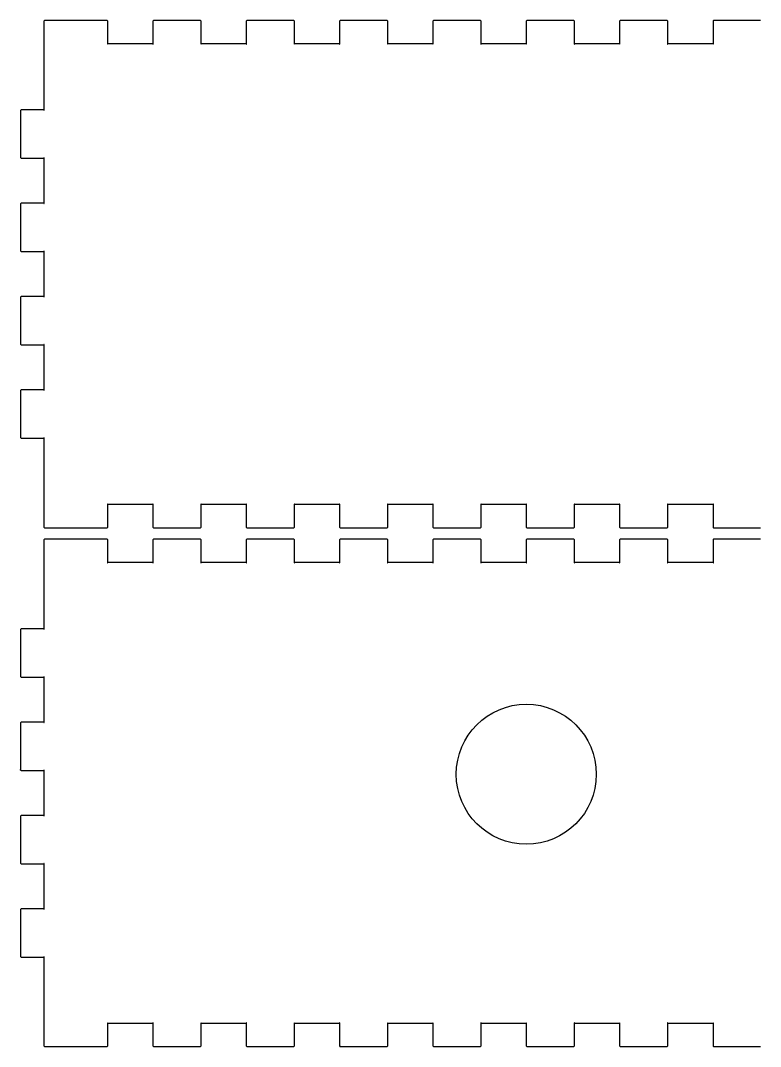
# Model space of a CAD drawing. Header units: millimetres. Extents: x 0 to 282, y 0 to 315.
# Drawn here: x 121.7 to 216.8, y 21.7 to 153.6 of the extents above; entities that cross this region are included whole.
import ezdxf

# ---------------------------------------------------------------- set-up
doc = ezdxf.new("R2010")
doc.units = ezdxf.units.MM
doc.header["$MEASUREMENT"] = 0
doc.layers.add('Waste-Warriors-Laser-Cut-Box v2_0', color=7, linetype='Continuous')
doc.layers.add('Waste-Warriors-Laser-Cut-Box v2_Sketch3', color=7, linetype='Continuous')

msp = doc.modelspace()

# ---------------------------------------------------------------- linework, layer by layer
at = {"layer": 'Waste-Warriors-Laser-Cut-Box v2_0'}
for p, q in [((124.729, 153.571), (124.7, 153.518)), ((124.7, 153.518), (124.7, 153.5)), ((124.7, 153.5), (124.7, 150.5)), ((124.783, 153.6), (124.729, 153.571)), ((124.801, 153.6), (124.783, 153.6)), ((132.8, 153.6), (124.801, 153.6)), ((132.817, 153.6), (132.8, 153.6)), ((132.871, 153.571), (132.817, 153.6)), ((132.9, 153.518), (132.871, 153.571)), ((132.9, 153.5), (132.9, 153.518)), ((132.9, 150.6), (132.9, 153.5)), ((138.728, 153.571), (138.7, 153.518)), ((138.7, 153.518), (138.7, 153.5)), ((138.7, 153.5), (138.7, 150.6)), ((138.782, 153.6), (138.728, 153.571)), ((138.8, 153.6), (138.782, 153.6)), ((144.8, 153.6), (138.8, 153.6)), ((144.817, 153.6), (144.8, 153.6)), ((144.87, 153.571), (144.817, 153.6)), ((144.899, 153.518), (144.87, 153.571)), ((144.899, 153.5), (144.899, 153.518)), ((144.899, 150.6), (144.899, 153.5)), ((150.729, 153.571), (150.7, 153.518)), ((150.7, 153.518), (150.7, 153.5)), ((150.7, 153.5), (150.7, 150.6)), ((150.782, 153.6), (150.729, 153.571)), ((150.8, 153.6), (150.782, 153.6)), ((156.8, 153.6), (150.8, 153.6)), ((156.817, 153.6), (156.8, 153.6)), ((156.87, 153.571), (156.817, 153.6)), ((156.901, 153.518), (156.87, 153.571)), ((156.901, 153.5), (156.901, 153.518)), ((156.901, 150.6), (156.901, 153.5)), ((162.728, 153.571), (162.699, 153.518)), ((162.699, 153.518), (162.699, 153.5)), ((162.699, 153.5), (162.699, 150.6)), ((162.782, 153.6), (162.728, 153.571)), ((162.8, 153.6), (162.782, 153.6)), ((168.8, 153.6), (162.8, 153.6)), ((168.817, 153.6), (168.8, 153.6)), ((168.87, 153.571), (168.817, 153.6)), ((168.9, 153.518), (168.87, 153.571)), ((168.9, 153.5), (168.9, 153.518)), ((168.9, 150.6), (168.9, 153.5)), ((174.73, 153.571), (174.701, 153.518)), ((174.701, 153.518), (174.701, 153.5)), ((174.701, 153.5), (174.701, 150.6)), ((174.782, 153.6), (174.73, 153.571)), ((174.8, 153.6), (174.782, 153.6)), ((180.8, 153.6), (174.8, 153.6)), ((180.817, 153.6), (180.8, 153.6)), ((180.87, 153.571), (180.817, 153.6)), ((180.899, 153.518), (180.87, 153.571)), ((180.899, 153.5), (180.899, 153.518)), ((180.899, 150.6), (180.899, 153.5)), ((186.728, 153.571), (186.7, 153.518)), ((186.7, 153.518), (186.7, 153.5)), ((186.7, 153.5), (186.7, 150.6)), ((186.782, 153.6), (186.728, 153.571)), ((186.8, 153.6), (186.782, 153.6)), ((192.8, 153.6), (186.8, 153.6)), ((192.816, 153.6), (192.8, 153.6)), ((192.87, 153.571), (192.816, 153.6)), ((192.901, 153.518), (192.87, 153.571)), ((192.901, 153.5), (192.901, 153.518)), ((192.901, 150.6), (192.901, 153.5)), ((198.728, 153.571), (198.699, 153.518)), ((198.699, 153.518), (198.699, 153.5)), ((198.699, 153.5), (198.699, 150.6)), ((198.782, 153.6), (198.728, 153.571)), ((198.8, 153.6), (198.782, 153.6)), ((204.8, 153.6), (198.8, 153.6)), ((204.816, 153.6), (204.8, 153.6)), ((204.87, 153.571), (204.816, 153.6)), ((204.9, 153.518), (204.87, 153.571)), ((204.9, 153.5), (204.9, 153.518)), ((204.9, 150.6), (204.9, 153.5)), ((210.73, 153.571), (210.701, 153.518)), ((210.701, 153.518), (210.701, 153.5)), ((210.701, 153.5), (210.701, 150.6)), ((210.782, 153.6), (210.73, 153.571)), ((210.8, 153.6), (210.782, 153.6)), ((216.8, 153.6), (210.8, 153.6)), ((124.7, 150.5), (124.7, 142.101)), ((132.888, 150.6), (132.857, 150.586)), ((132.857, 150.586), (132.862, 150.563)), ((132.862, 150.563), (132.884, 150.559)), ((132.884, 150.559), (132.9, 150.591)), ((132.9, 150.6), (132.888, 150.6)), ((138.7, 150.6), (132.9, 150.6)), ((132.9, 150.591), (132.9, 150.6)), ((138.7, 150.6), (138.7, 150.591)), ((138.709, 150.6), (138.7, 150.6)), ((138.7, 150.591), (138.713, 150.559)), ((138.741, 150.586), (138.709, 150.6)), ((138.713, 150.559), (138.737, 150.563)), ((138.737, 150.563), (138.741, 150.586)), ((144.888, 150.6), (144.857, 150.586)), ((144.857, 150.586), (144.862, 150.563)), ((144.862, 150.563), (144.884, 150.559)), ((144.884, 150.559), (144.899, 150.591)), ((144.899, 150.6), (144.888, 150.6)), ((150.7, 150.6), (144.899, 150.6)), ((144.899, 150.591), (144.899, 150.6)), ((150.709, 150.6), (150.7, 150.6)), ((150.7, 150.6), (150.7, 150.591)), ((150.7, 150.591), (150.713, 150.559)), ((150.741, 150.586), (150.709, 150.6)), ((150.713, 150.559), (150.737, 150.563)), ((150.737, 150.563), (150.741, 150.586)), ((156.89, 150.6), (156.858, 150.586)), ((156.858, 150.586), (156.862, 150.563)), ((156.862, 150.563), (156.886, 150.559)), ((156.886, 150.559), (156.901, 150.591)), ((156.901, 150.6), (156.89, 150.6)), ((162.699, 150.6), (156.901, 150.6)), ((156.901, 150.591), (156.901, 150.6)), ((162.699, 150.6), (162.699, 150.591)), ((162.709, 150.6), (162.699, 150.6)), ((162.699, 150.591), (162.713, 150.559)), ((162.741, 150.586), (162.709, 150.6)), ((162.713, 150.559), (162.737, 150.563)), ((162.737, 150.563), (162.741, 150.586)), ((168.89, 150.6), (168.858, 150.586)), ((168.858, 150.586), (168.862, 150.563)), ((168.862, 150.563), (168.885, 150.559)), ((168.885, 150.559), (168.9, 150.591)), ((168.9, 150.6), (168.89, 150.6)), ((174.701, 150.6), (168.9, 150.6)), ((168.9, 150.591), (168.9, 150.6)), ((174.71, 150.6), (174.701, 150.6)), ((174.701, 150.6), (174.701, 150.591)), ((174.701, 150.591), (174.715, 150.559)), ((174.742, 150.586), (174.71, 150.6)), ((174.715, 150.559), (174.738, 150.563)), ((174.738, 150.563), (174.742, 150.586)), ((180.888, 150.6), (180.856, 150.586)), ((180.856, 150.586), (180.862, 150.563)), ((180.862, 150.563), (180.884, 150.559)), ((180.884, 150.559), (180.899, 150.591)), ((180.899, 150.6), (180.888, 150.6)), ((186.7, 150.6), (180.899, 150.6)), ((180.899, 150.591), (180.899, 150.6)), ((186.7, 150.6), (186.7, 150.591)), ((186.709, 150.6), (186.7, 150.6)), ((186.7, 150.591), (186.713, 150.559)), ((186.741, 150.586), (186.709, 150.6)), ((186.713, 150.559), (186.737, 150.563)), ((186.737, 150.563), (186.741, 150.586)), ((192.889, 150.6), (192.858, 150.586)), ((192.858, 150.586), (192.862, 150.563)), ((192.862, 150.563), (192.885, 150.559)), ((192.885, 150.559), (192.901, 150.591)), ((192.901, 150.6), (192.889, 150.6)), ((198.699, 150.6), (192.901, 150.6)), ((192.901, 150.591), (192.901, 150.6)), ((198.699, 150.6), (198.699, 150.591)), ((198.709, 150.6), (198.699, 150.6)), ((198.699, 150.591), (198.713, 150.559)), ((198.741, 150.586), (198.709, 150.6)), ((198.713, 150.559), (198.737, 150.563)), ((198.737, 150.563), (198.741, 150.586)), ((204.889, 150.6), (204.858, 150.586)), ((204.858, 150.586), (204.862, 150.563)), ((204.862, 150.563), (204.885, 150.559)), ((204.885, 150.559), (204.9, 150.591)), ((204.9, 150.6), (204.889, 150.6)), ((204.9, 150.591), (204.9, 150.6)), ((210.701, 150.6), (204.9, 150.6)), ((210.71, 150.6), (210.701, 150.6)), ((210.701, 150.6), (210.701, 150.591)), ((210.701, 150.591), (210.715, 150.559)), ((210.742, 150.586), (210.71, 150.6)), ((210.715, 150.559), (210.738, 150.563)), ((210.738, 150.563), (210.742, 150.586)), ((121.729, 142.072), (121.7, 142.018)), ((121.7, 142.018), (121.7, 142)), ((121.7, 142), (121.7, 136)), ((121.783, 142.101), (121.729, 142.072)), ((121.801, 142.101), (121.783, 142.101)), ((124.7, 142.101), (121.801, 142.101)), ((124.71, 142.101), (124.7, 142.101)), ((124.7, 142.101), (124.7, 142.091)), ((124.7, 142.091), (124.714, 142.059)), ((124.742, 142.087), (124.71, 142.101)), ((124.714, 142.059), (124.737, 142.063)), ((124.737, 142.063), (124.742, 142.087)), ((121.7, 136), (121.7, 135.983)), ((121.7, 135.983), (121.729, 135.93)), ((121.729, 135.93), (121.783, 135.9)), ((121.783, 135.9), (121.801, 135.9)), ((121.801, 135.9), (124.7, 135.9)), ((124.714, 135.942), (124.7, 135.91)), ((124.7, 135.91), (124.7, 135.9)), ((124.7, 135.9), (124.71, 135.9)), ((124.7, 135.9), (124.7, 130.099)), ((124.71, 135.9), (124.742, 135.915)), ((124.737, 135.938), (124.714, 135.942)), ((124.742, 135.915), (124.737, 135.938)), ((121.729, 130.07), (121.7, 130.018)), ((121.7, 130.018), (121.7, 130)), ((121.7, 130), (121.7, 124)), ((121.783, 130.099), (121.729, 130.07)), ((121.801, 130.099), (121.783, 130.099)), ((124.7, 130.099), (121.801, 130.099)), ((124.7, 130.099), (124.7, 130.09)), ((124.71, 130.099), (124.7, 130.099)), ((124.7, 130.09), (124.714, 130.058)), ((124.742, 130.085), (124.71, 130.099)), ((124.714, 130.058), (124.737, 130.062)), ((124.737, 130.062), (124.742, 130.085)), ((121.7, 124), (121.7, 123.983)), ((121.7, 123.983), (121.729, 123.93)), ((121.729, 123.93), (121.783, 123.901)), ((121.783, 123.901), (121.801, 123.901)), ((121.801, 123.901), (124.7, 123.901)), ((124.714, 123.944), (124.7, 123.912)), ((124.7, 123.912), (124.7, 123.901)), ((124.7, 123.901), (124.7, 118.1)), ((124.7, 123.901), (124.71, 123.901)), ((124.71, 123.901), (124.742, 123.916)), ((124.737, 123.938), (124.714, 123.944)), ((124.742, 123.916), (124.737, 123.938)), ((121.729, 118.072), (121.7, 118.018)), ((121.7, 118.018), (121.7, 118)), ((121.7, 118), (121.7, 112)), ((121.783, 118.1), (121.729, 118.072)), ((121.801, 118.1), (121.783, 118.1)), ((124.7, 118.1), (121.801, 118.1)), ((124.7, 118.1), (124.7, 118.091)), ((124.71, 118.1), (124.7, 118.1)), ((124.7, 118.091), (124.714, 118.059)), ((124.742, 118.087), (124.71, 118.1)), ((124.714, 118.059), (124.737, 118.063)), ((124.737, 118.063), (124.742, 118.087)), ((121.7, 112), (121.7, 111.984)), ((121.7, 111.984), (121.729, 111.93)), ((121.729, 111.93), (121.783, 111.899)), ((121.783, 111.899), (121.801, 111.899)), ((121.801, 111.899), (124.7, 111.899)), ((124.714, 111.942), (124.7, 111.911)), ((124.7, 111.911), (124.7, 111.899)), ((124.7, 111.899), (124.7, 106.101)), ((124.7, 111.899), (124.71, 111.899)), ((124.71, 111.899), (124.742, 111.915)), ((124.737, 111.938), (124.714, 111.942)), ((124.742, 111.915), (124.737, 111.938)), ((121.729, 106.072), (121.7, 106.018)), ((121.7, 106.018), (121.7, 106)), ((121.7, 106), (121.7, 100)), ((121.783, 106.101), (121.729, 106.072)), ((121.801, 106.101), (121.783, 106.101)), ((124.7, 106.101), (121.801, 106.101)), ((124.7, 106.101), (124.7, 106.091)), ((124.71, 106.101), (124.7, 106.101)), ((124.7, 106.091), (124.714, 106.059)), ((124.742, 106.087), (124.71, 106.101)), ((124.714, 106.059), (124.737, 106.063)), ((124.737, 106.063), (124.742, 106.087)), ((121.7, 100), (121.7, 99.9836)), ((121.7, 99.9836), (121.729, 99.9299)), ((121.729, 99.9299), (121.783, 99.8996)), ((121.783, 99.8996), (121.801, 99.8996)), ((121.801, 99.8996), (124.7, 99.8996)), ((124.714, 99.9423), (124.7, 99.9105)), ((124.7, 99.9105), (124.7, 99.8996)), ((124.7, 99.8996), (124.7, 91.5003)), ((124.7, 99.8996), (124.71, 99.8996)), ((124.71, 99.8996), (124.742, 99.9148)), ((124.737, 99.9381), (124.714, 99.9423)), ((124.742, 99.9148), (124.737, 99.9381)), ((124.7, 91.5003), (124.7, 88.5003)), ((132.862, 91.4382), (132.857, 91.415)), ((132.857, 91.415), (132.888, 91.3998)), ((132.884, 91.4425), (132.862, 91.4382)), ((132.9, 91.4107), (132.884, 91.4425)), ((132.888, 91.3998), (132.9, 91.3998)), ((132.9, 91.3998), (132.9, 91.4107)), ((132.9, 88.5003), (132.9, 91.3998)), ((132.9, 91.3998), (138.7, 91.3998)), ((138.713, 91.4425), (138.7, 91.4107)), ((138.7, 91.4107), (138.7, 91.3998)), ((138.7, 91.3998), (138.709, 91.3998)), ((138.7, 91.3998), (138.7, 88.5003)), ((138.709, 91.3998), (138.741, 91.415)), ((138.737, 91.4382), (138.713, 91.4425)), ((138.741, 91.415), (138.737, 91.4382)), ((144.862, 91.4382), (144.857, 91.415)), ((144.857, 91.415), (144.888, 91.3998)), ((144.884, 91.4425), (144.862, 91.4382)), ((144.899, 91.4107), (144.884, 91.4425)), ((144.888, 91.3998), (144.899, 91.3998)), ((144.899, 91.3998), (144.899, 91.4107)), ((144.899, 88.5003), (144.899, 91.3998)), ((144.899, 91.3998), (150.7, 91.3998)), ((150.713, 91.4425), (150.7, 91.4107)), ((150.7, 91.4107), (150.7, 91.3998)), ((150.7, 91.3998), (150.7, 88.5003)), ((150.7, 91.3998), (150.709, 91.3998)), ((150.709, 91.3998), (150.741, 91.415)), ((150.737, 91.4382), (150.713, 91.4425)), ((150.741, 91.415), (150.737, 91.4382)), ((156.862, 91.4382), (156.858, 91.415)), ((156.858, 91.415), (156.89, 91.3998)), ((156.886, 91.4425), (156.862, 91.4382)), ((156.901, 91.4107), (156.886, 91.4425)), ((156.89, 91.3998), (156.901, 91.3998)), ((156.901, 91.3998), (156.901, 91.4107)), ((156.901, 91.3998), (162.699, 91.3998)), ((156.901, 88.5003), (156.901, 91.3998)), ((162.713, 91.4425), (162.699, 91.4107)), ((162.699, 91.4107), (162.699, 91.3998)), ((162.699, 91.3998), (162.709, 91.3998)), ((162.699, 91.3998), (162.699, 88.5003)), ((162.709, 91.3998), (162.741, 91.415)), ((162.737, 91.4382), (162.713, 91.4425)), ((162.741, 91.415), (162.737, 91.4382)), ((168.862, 91.4382), (168.858, 91.415)), ((168.858, 91.415), (168.89, 91.3998)), ((168.885, 91.4425), (168.862, 91.4382)), ((168.9, 91.4107), (168.885, 91.4425)), ((168.89, 91.3998), (168.9, 91.3998)), ((168.9, 91.3998), (168.9, 91.4107)), ((168.9, 88.5003), (168.9, 91.3998)), ((168.9, 91.3998), (174.701, 91.3998)), ((174.715, 91.4425), (174.701, 91.4107)), ((174.701, 91.4107), (174.701, 91.3998)), ((174.701, 91.3998), (174.701, 88.5003)), ((174.701, 91.3998), (174.71, 91.3998)), ((174.71, 91.3998), (174.742, 91.415)), ((174.738, 91.4382), (174.715, 91.4425)), ((174.742, 91.415), (174.738, 91.4382)), ((180.862, 91.4382), (180.856, 91.415)), ((180.856, 91.415), (180.888, 91.3998)), ((180.884, 91.4425), (180.862, 91.4382)), ((180.899, 91.4107), (180.884, 91.4425)), ((180.888, 91.3998), (180.899, 91.3998)), ((180.899, 91.3998), (180.899, 91.4107)), ((180.899, 88.5003), (180.899, 91.3998)), ((180.899, 91.3998), (186.7, 91.3998)), ((186.713, 91.4425), (186.7, 91.4107)), ((186.7, 91.4107), (186.7, 91.3998)), ((186.7, 91.3998), (186.7, 88.5003)), ((186.7, 91.3998), (186.709, 91.3998)), ((186.709, 91.3998), (186.741, 91.415)), ((186.737, 91.4382), (186.713, 91.4425)), ((186.741, 91.415), (186.737, 91.4382)), ((192.862, 91.4382), (192.858, 91.415)), ((192.858, 91.415), (192.889, 91.3998)), ((192.885, 91.4425), (192.862, 91.4382)), ((192.901, 91.4107), (192.885, 91.4425)), ((192.889, 91.3998), (192.901, 91.3998)), ((192.901, 91.3998), (192.901, 91.4107)), ((192.901, 91.3998), (198.699, 91.3998)), ((192.901, 88.5003), (192.901, 91.3998)), ((198.713, 91.4425), (198.699, 91.4107)), ((198.699, 91.4107), (198.699, 91.3998)), ((198.699, 91.3998), (198.699, 88.5003)), ((198.699, 91.3998), (198.709, 91.3998)), ((198.709, 91.3998), (198.741, 91.415)), ((198.737, 91.4382), (198.713, 91.4425)), ((198.741, 91.415), (198.737, 91.4382)), ((204.862, 91.4382), (204.858, 91.415)), ((204.858, 91.415), (204.889, 91.3998)), ((204.885, 91.4425), (204.862, 91.4382)), ((204.9, 91.4107), (204.885, 91.4425)), ((204.889, 91.3998), (204.9, 91.3998)), ((204.9, 91.3998), (204.9, 91.4107)), ((204.9, 88.5003), (204.9, 91.3998)), ((204.9, 91.3998), (210.701, 91.3998)), ((210.715, 91.4425), (210.701, 91.4107)), ((210.701, 91.4107), (210.701, 91.3998)), ((210.701, 91.3998), (210.701, 88.5003)), ((210.701, 91.3998), (210.71, 91.3998)), ((210.71, 91.3998), (210.742, 91.415)), ((210.738, 91.4382), (210.715, 91.4425)), ((210.742, 91.415), (210.738, 91.4382)), ((124.7, 88.5003), (124.7, 88.4837)), ((124.7, 88.4837), (124.729, 88.4301)), ((124.729, 88.4301), (124.783, 88.3998)), ((124.783, 88.3998), (124.801, 88.3998)), ((124.801, 88.3998), (132.8, 88.3998)), ((132.8, 88.3998), (132.817, 88.3998)), ((132.817, 88.3998), (132.871, 88.4301)), ((132.871, 88.4301), (132.9, 88.4837)), ((132.9, 88.4837), (132.9, 88.5003)), ((138.7, 88.5003), (138.7, 88.4837)), ((138.7, 88.4837), (138.728, 88.4301)), ((138.728, 88.4301), (138.782, 88.3998)), ((138.782, 88.3998), (138.8, 88.3998)), ((138.8, 88.3998), (144.8, 88.3998)), ((144.8, 88.3998), (144.817, 88.3998)), ((144.817, 88.3998), (144.87, 88.4301)), ((144.87, 88.4301), (144.899, 88.4837)), ((144.899, 88.4837), (144.899, 88.5003)), ((150.7, 88.5003), (150.7, 88.4837)), ((150.7, 88.4837), (150.729, 88.4301)), ((150.729, 88.4301), (150.782, 88.3998)), ((150.782, 88.3998), (150.8, 88.3998)), ((150.8, 88.3998), (156.8, 88.3998)), ((156.8, 88.3998), (156.817, 88.3998)), ((156.817, 88.3998), (156.87, 88.4301)), ((156.87, 88.4301), (156.901, 88.4837)), ((156.901, 88.4837), (156.901, 88.5003)), ((162.699, 88.5003), (162.699, 88.4837)), ((162.699, 88.4837), (162.728, 88.4301)), ((162.728, 88.4301), (162.782, 88.3998)), ((162.782, 88.3998), (162.8, 88.3998)), ((162.8, 88.3998), (168.8, 88.3998)), ((168.8, 88.3998), (168.817, 88.3998)), ((168.817, 88.3998), (168.87, 88.4301)), ((168.87, 88.4301), (168.9, 88.4837)), ((168.9, 88.4837), (168.9, 88.5003)), ((174.701, 88.5003), (174.701, 88.4837)), ((174.701, 88.4837), (174.73, 88.4301)), ((174.73, 88.4301), (174.782, 88.3998)), ((174.782, 88.3998), (174.8, 88.3998)), ((174.8, 88.3998), (180.8, 88.3998)), ((180.8, 88.3998), (180.817, 88.3998)), ((180.817, 88.3998), (180.87, 88.4301)), ((180.87, 88.4301), (180.899, 88.4837)), ((180.899, 88.4837), (180.899, 88.5003)), ((186.7, 88.5003), (186.7, 88.4837)), ((186.7, 88.4837), (186.728, 88.4301)), ((186.728, 88.4301), (186.782, 88.3998)), ((186.782, 88.3998), (186.8, 88.3998)), ((186.8, 88.3998), (192.8, 88.3998)), ((192.8, 88.3998), (192.816, 88.3998)), ((192.816, 88.3998), (192.87, 88.4301)), ((192.87, 88.4301), (192.901, 88.4837)), ((192.901, 88.4837), (192.901, 88.5003)), ((198.699, 88.5003), (198.699, 88.4837)), ((198.699, 88.4837), (198.728, 88.4301)), ((198.728, 88.4301), (198.782, 88.3998)), ((198.782, 88.3998), (198.8, 88.3998)), ((198.8, 88.3998), (204.8, 88.3998)), ((204.8, 88.3998), (204.816, 88.3998)), ((204.816, 88.3998), (204.87, 88.4301)), ((204.87, 88.4301), (204.9, 88.4837)), ((204.9, 88.4837), (204.9, 88.5003)), ((210.701, 88.5003), (210.701, 88.4837)), ((210.701, 88.4837), (210.73, 88.4301)), ((210.73, 88.4301), (210.782, 88.3998)), ((210.782, 88.3998), (210.8, 88.3998)), ((210.8, 88.3998), (216.8, 88.3998)), ((124.729, 86.8715), (124.7, 86.8179)), ((124.7, 86.8179), (124.7, 86.7999)), ((124.7, 86.7999), (124.7, 83.7999)), ((124.783, 86.9005), (124.729, 86.8715)), ((124.801, 86.9005), (124.783, 86.9005)), ((132.8, 86.9005), (124.801, 86.9005)), ((132.817, 86.9005), (132.8, 86.9005)), ((132.871, 86.8715), (132.817, 86.9005)), ((132.9, 86.8179), (132.871, 86.8715)), ((132.9, 86.7999), (132.9, 86.8179)), ((132.9, 83.9004), (132.9, 86.7999)), ((138.728, 86.8715), (138.7, 86.8179)), ((138.7, 86.8179), (138.7, 86.7999)), ((138.7, 86.7999), (138.7, 83.9004)), ((138.782, 86.9005), (138.728, 86.8715)), ((138.8, 86.9005), (138.782, 86.9005)), ((144.8, 86.9005), (138.8, 86.9005)), ((144.817, 86.9005), (144.8, 86.9005)), ((144.87, 86.8715), (144.817, 86.9005)), ((144.899, 86.8179), (144.87, 86.8715)), ((144.899, 86.7999), (144.899, 86.8179)), ((144.899, 83.9004), (144.899, 86.7999)), ((150.729, 86.8715), (150.7, 86.8179)), ((150.7, 86.8179), (150.7, 86.7999)), ((150.7, 86.7999), (150.7, 83.9004)), ((150.782, 86.9005), (150.729, 86.8715)), ((150.8, 86.9005), (150.782, 86.9005)), ((156.8, 86.9005), (150.8, 86.9005)), ((156.817, 86.9005), (156.8, 86.9005)), ((156.87, 86.8715), (156.817, 86.9005)), ((156.901, 86.8179), (156.87, 86.8715)), ((156.901, 86.7999), (156.901, 86.8179)), ((156.901, 83.9004), (156.901, 86.7999)), ((162.728, 86.8715), (162.699, 86.8179)), ((162.699, 86.8179), (162.699, 86.7999)), ((162.699, 86.7999), (162.699, 83.9004)), ((162.782, 86.9005), (162.728, 86.8715)), ((162.8, 86.9005), (162.782, 86.9005)), ((168.8, 86.9005), (162.8, 86.9005)), ((168.817, 86.9005), (168.8, 86.9005)), ((168.87, 86.8715), (168.817, 86.9005)), ((168.9, 86.8179), (168.87, 86.8715)), ((168.9, 86.7999), (168.9, 86.8179)), ((168.9, 83.9004), (168.9, 86.7999)), ((174.73, 86.8715), (174.701, 86.8179)), ((174.701, 86.8179), (174.701, 86.7999)), ((174.701, 86.7999), (174.701, 83.9004)), ((174.782, 86.9005), (174.73, 86.8715)), ((174.8, 86.9005), (174.782, 86.9005)), ((180.8, 86.9005), (174.8, 86.9005)), ((180.817, 86.9005), (180.8, 86.9005)), ((180.87, 86.8715), (180.817, 86.9005)), ((180.899, 86.8179), (180.87, 86.8715)), ((180.899, 86.7999), (180.899, 86.8179)), ((180.899, 83.9004), (180.899, 86.7999)), ((186.728, 86.8715), (186.7, 86.8179)), ((186.7, 86.8179), (186.7, 86.7999)), ((186.7, 86.7999), (186.7, 83.9004)), ((186.782, 86.9005), (186.728, 86.8715)), ((186.8, 86.9005), (186.782, 86.9005)), ((192.8, 86.9005), (186.8, 86.9005)), ((192.816, 86.9005), (192.8, 86.9005)), ((192.87, 86.8715), (192.816, 86.9005)), ((192.901, 86.8179), (192.87, 86.8715)), ((192.901, 86.7999), (192.901, 86.8179)), ((192.901, 83.9004), (192.901, 86.7999)), ((198.728, 86.8715), (198.699, 86.8179)), ((198.699, 86.8179), (198.699, 86.7999)), ((198.699, 86.7999), (198.699, 83.9004)), ((198.782, 86.9005), (198.728, 86.8715)), ((198.8, 86.9005), (198.782, 86.9005)), ((204.8, 86.9005), (198.8, 86.9005)), ((204.816, 86.9005), (204.8, 86.9005)), ((204.87, 86.8715), (204.816, 86.9005)), ((204.9, 86.8179), (204.87, 86.8715)), ((204.9, 86.7999), (204.9, 86.8179)), ((204.9, 83.9004), (204.9, 86.7999)), ((210.73, 86.8715), (210.701, 86.8179)), ((210.701, 86.8179), (210.701, 86.7999)), ((210.701, 86.7999), (210.701, 83.9004)), ((210.782, 86.9005), (210.73, 86.8715)), ((210.8, 86.9005), (210.782, 86.9005)), ((216.8, 86.9005), (210.8, 86.9005)), ((124.7, 83.7999), (124.7, 75.3992)), ((132.888, 83.9004), (132.857, 83.8867)), ((132.857, 83.8867), (132.862, 83.8634)), ((132.862, 83.8634), (132.884, 83.8592)), ((132.884, 83.8592), (132.9, 83.8909)), ((132.9, 83.9004), (132.888, 83.9004)), ((138.7, 83.9004), (132.9, 83.9004)), ((132.9, 83.8909), (132.9, 83.9004)), ((138.7, 83.9004), (138.7, 83.8909)), ((138.709, 83.9004), (138.7, 83.9004)), ((138.7, 83.8909), (138.713, 83.8592)), ((138.741, 83.8867), (138.709, 83.9004)), ((138.713, 83.8592), (138.737, 83.8634)), ((138.737, 83.8634), (138.741, 83.8867)), ((144.888, 83.9004), (144.857, 83.8867)), ((144.857, 83.8867), (144.862, 83.8634)), ((144.862, 83.8634), (144.884, 83.8592)), ((144.884, 83.8592), (144.899, 83.8909)), ((144.899, 83.9004), (144.888, 83.9004)), ((150.7, 83.9004), (144.899, 83.9004)), ((144.899, 83.8909), (144.899, 83.9004)), ((150.7, 83.9004), (150.7, 83.8909)), ((150.709, 83.9004), (150.7, 83.9004)), ((150.7, 83.8909), (150.713, 83.8592)), ((150.741, 83.8867), (150.709, 83.9004)), ((150.713, 83.8592), (150.737, 83.8634)), ((150.737, 83.8634), (150.741, 83.8867)), ((156.89, 83.9004), (156.858, 83.8867)), ((156.858, 83.8867), (156.862, 83.8634)), ((156.862, 83.8634), (156.886, 83.8592)), ((156.886, 83.8592), (156.901, 83.8909)), ((156.901, 83.9004), (156.89, 83.9004)), ((156.901, 83.8909), (156.901, 83.9004)), ((162.699, 83.9004), (156.901, 83.9004)), ((162.699, 83.9004), (162.699, 83.8909)), ((162.709, 83.9004), (162.699, 83.9004)), ((162.699, 83.8909), (162.713, 83.8592)), ((162.741, 83.8867), (162.709, 83.9004)), ((162.713, 83.8592), (162.737, 83.8634)), ((162.737, 83.8634), (162.741, 83.8867)), ((168.89, 83.9004), (168.858, 83.8867)), ((168.858, 83.8867), (168.862, 83.8634)), ((168.862, 83.8634), (168.885, 83.8592)), ((168.885, 83.8592), (168.9, 83.8909)), ((168.9, 83.9004), (168.89, 83.9004)), ((174.701, 83.9004), (168.9, 83.9004)), ((168.9, 83.8909), (168.9, 83.9004)), ((174.701, 83.9004), (174.701, 83.8909)), ((174.71, 83.9004), (174.701, 83.9004)), ((174.701, 83.8909), (174.715, 83.8592)), ((174.742, 83.8867), (174.71, 83.9004)), ((174.715, 83.8592), (174.738, 83.8634)), ((174.738, 83.8634), (174.742, 83.8867)), ((180.888, 83.9004), (180.856, 83.8867)), ((180.856, 83.8867), (180.862, 83.8634)), ((180.862, 83.8634), (180.884, 83.8592)), ((180.884, 83.8592), (180.899, 83.8909)), ((180.899, 83.9004), (180.888, 83.9004)), ((180.899, 83.8909), (180.899, 83.9004)), ((186.7, 83.9004), (180.899, 83.9004)), ((186.7, 83.9004), (186.7, 83.8909)), ((186.709, 83.9004), (186.7, 83.9004)), ((186.7, 83.8909), (186.713, 83.8592)), ((186.741, 83.8867), (186.709, 83.9004)), ((186.713, 83.8592), (186.737, 83.8634)), ((186.737, 83.8634), (186.741, 83.8867)), ((192.889, 83.9004), (192.858, 83.8867)), ((192.858, 83.8867), (192.862, 83.8634)), ((192.862, 83.8634), (192.885, 83.8592)), ((192.885, 83.8592), (192.901, 83.8909)), ((192.901, 83.9004), (192.889, 83.9004)), ((192.901, 83.8909), (192.901, 83.9004)), ((198.699, 83.9004), (192.901, 83.9004)), ((198.699, 83.9004), (198.699, 83.8909)), ((198.709, 83.9004), (198.699, 83.9004)), ((198.699, 83.8909), (198.713, 83.8592)), ((198.741, 83.8867), (198.709, 83.9004)), ((198.713, 83.8592), (198.737, 83.8634)), ((198.737, 83.8634), (198.741, 83.8867)), ((204.889, 83.9004), (204.858, 83.8867)), ((204.858, 83.8867), (204.862, 83.8634)), ((204.862, 83.8634), (204.885, 83.8592)), ((204.885, 83.8592), (204.9, 83.8909)), ((204.9, 83.9004), (204.889, 83.9004)), ((204.9, 83.8909), (204.9, 83.9004)), ((210.701, 83.9004), (204.9, 83.9004)), ((210.701, 83.9004), (210.701, 83.8909)), ((210.71, 83.9004), (210.701, 83.9004)), ((210.701, 83.8909), (210.715, 83.8592)), ((210.742, 83.8867), (210.71, 83.9004)), ((210.715, 83.8592), (210.738, 83.8634)), ((210.738, 83.8634), (210.742, 83.8867)), ((121.729, 75.3703), (121.7, 75.3181)), ((121.7, 75.3181), (121.7, 75.3001)), ((121.7, 75.3001), (121.7, 69.3)), ((121.783, 75.3992), (121.729, 75.3703)), ((121.801, 75.3992), (121.783, 75.3992)), ((124.7, 75.3992), (121.801, 75.3992)), ((124.71, 75.3992), (124.7, 75.3992)), ((124.7, 75.3992), (124.7, 75.3897)), ((124.7, 75.3897), (124.714, 75.3579)), ((124.742, 75.3854), (124.71, 75.3992)), ((124.714, 75.3579), (124.737, 75.3622)), ((124.737, 75.3622), (124.742, 75.3854)), ((121.7, 69.3), (121.7, 69.2838)), ((121.7, 69.2838), (121.729, 69.2298)), ((121.729, 69.2298), (121.783, 69.1995)), ((121.783, 69.1995), (121.801, 69.1995)), ((121.801, 69.1995), (124.7, 69.1995)), ((124.714, 69.2422), (124.7, 69.2108)), ((124.7, 69.2108), (124.7, 69.1995)), ((124.7, 69.1995), (124.7, 63.4009)), ((124.7, 69.1995), (124.71, 69.1995)), ((124.71, 69.1995), (124.742, 69.2146)), ((124.737, 69.2383), (124.714, 69.2422)), ((124.742, 69.2146), (124.737, 69.2383)), ((121.729, 63.3719), (121.7, 63.318)), ((121.7, 63.318), (121.7, 63.3003)), ((121.783, 63.4009), (121.729, 63.3719)), ((121.801, 63.4009), (121.783, 63.4009)), ((124.7, 63.4009), (121.801, 63.4009)), ((124.71, 63.4009), (124.7, 63.4009)), ((124.7, 63.4009), (124.7, 63.391)), ((124.7, 63.391), (124.714, 63.3596)), ((124.742, 63.3871), (124.71, 63.4009)), ((124.714, 63.3596), (124.737, 63.3635)), ((124.737, 63.3635), (124.742, 63.3871)), ((121.7, 63.3003), (121.7, 57.3003)), ((121.7, 57.3003), (121.7, 57.2837)), ((121.7, 57.2837), (121.729, 57.2301)), ((121.729, 57.2301), (121.783, 57.1997)), ((121.783, 57.1997), (121.801, 57.1997)), ((121.801, 57.1997), (124.7, 57.1997)), ((124.714, 57.2424), (124.7, 57.2107)), ((124.7, 57.2107), (124.7, 57.1997)), ((124.7, 57.1997), (124.71, 57.1997)), ((124.7, 57.1997), (124.7, 51.3994)), ((124.71, 57.1997), (124.742, 57.2149)), ((124.737, 57.2382), (124.714, 57.2424)), ((124.742, 57.2149), (124.737, 57.2382)), ((121.729, 51.3704), (121.7, 51.3182)), ((121.7, 51.3182), (121.7, 51.3002)), ((121.7, 51.3002), (121.7, 45.3002)), ((121.783, 51.3994), (121.729, 51.3704)), ((121.801, 51.3994), (121.783, 51.3994)), ((124.7, 51.3994), (121.801, 51.3994)), ((124.7, 51.3994), (124.7, 51.3898)), ((124.71, 51.3994), (124.7, 51.3994)), ((124.7, 51.3898), (124.714, 51.3581)), ((124.742, 51.3856), (124.71, 51.3994)), ((124.714, 51.3581), (124.737, 51.3623)), ((124.737, 51.3623), (124.742, 51.3856)), ((121.7, 45.3002), (121.7, 45.2836)), ((121.7, 45.2836), (121.729, 45.23)), ((121.729, 45.23), (121.783, 45.1997)), ((121.783, 45.1997), (121.801, 45.1997)), ((121.801, 45.1997), (124.7, 45.1997)), ((124.714, 45.2423), (124.7, 45.2106)), ((124.7, 45.2106), (124.7, 45.1997)), ((124.7, 45.1997), (124.71, 45.1997)), ((124.7, 45.1997), (124.7, 39.3996)), ((124.71, 45.1997), (124.742, 45.2148)), ((124.737, 45.2381), (124.714, 45.2423)), ((124.742, 45.2148), (124.737, 45.2381)), ((121.729, 39.3707), (121.7, 39.3181)), ((121.7, 39.3181), (121.7, 39.3002)), ((121.7, 39.3002), (121.7, 33.3003)), ((121.783, 39.3996), (121.729, 39.3707)), ((121.801, 39.3996), (121.783, 39.3996)), ((124.7, 39.3996), (121.801, 39.3996)), ((124.7, 39.3996), (124.7, 39.3898)), ((124.71, 39.3996), (124.7, 39.3996)), ((124.7, 39.3898), (124.714, 39.358)), ((124.742, 39.3859), (124.71, 39.3996)), ((124.714, 39.358), (124.737, 39.3622)), ((124.737, 39.3622), (124.742, 39.3859)), ((121.7, 33.3003), (121.7, 33.2838)), ((121.7, 33.2838), (121.729, 33.23)), ((121.729, 33.23), (121.783, 33.1997)), ((121.783, 33.1997), (121.801, 33.1997)), ((121.801, 33.1997), (124.7, 33.1997)), ((124.714, 33.2424), (124.7, 33.2107)), ((124.7, 33.2107), (124.7, 33.1997)), ((124.7, 33.1997), (124.7, 24.8006)), ((124.7, 33.1997), (124.71, 33.1997)), ((124.71, 33.1997), (124.742, 33.2148)), ((124.737, 33.2383), (124.714, 33.2424)), ((124.742, 33.2148), (124.737, 33.2383)), ((124.7, 24.8006), (124.7, 21.8006)), ((132.862, 24.7385), (132.857, 24.7151)), ((132.857, 24.7151), (132.888, 24.6999)), ((132.884, 24.7427), (132.862, 24.7385)), ((132.9, 24.711), (132.884, 24.7427)), ((132.888, 24.6999), (132.9, 24.6999)), ((132.9, 24.6999), (132.9, 24.711)), ((132.9, 24.6999), (138.7, 24.6999)), ((132.9, 21.8006), (132.9, 24.6999)), ((138.713, 24.7427), (138.7, 24.711)), ((138.7, 24.711), (138.7, 24.6999)), ((138.7, 24.6999), (138.709, 24.6999)), ((138.7, 24.6999), (138.7, 21.8006)), ((138.709, 24.6999), (138.741, 24.7151)), ((138.737, 24.7385), (138.713, 24.7427)), ((138.741, 24.7151), (138.737, 24.7385)), ((144.862, 24.7385), (144.857, 24.7151)), ((144.857, 24.7151), (144.888, 24.6999)), ((144.884, 24.7427), (144.862, 24.7385)), ((144.899, 24.711), (144.884, 24.7427)), ((144.888, 24.6999), (144.899, 24.6999)), ((144.899, 24.6999), (144.899, 24.711)), ((144.899, 21.8006), (144.899, 24.6999)), ((144.899, 24.6999), (150.7, 24.6999)), ((150.713, 24.7427), (150.7, 24.711)), ((150.7, 24.711), (150.7, 24.6999)), ((150.7, 24.6999), (150.7, 21.8006)), ((150.7, 24.6999), (150.709, 24.6999)), ((150.709, 24.6999), (150.741, 24.7151)), ((150.737, 24.7385), (150.713, 24.7427)), ((150.741, 24.7151), (150.737, 24.7385)), ((156.862, 24.7385), (156.858, 24.7151)), ((156.858, 24.7151), (156.89, 24.6999)), ((156.886, 24.7427), (156.862, 24.7385)), ((156.901, 24.711), (156.886, 24.7427)), ((156.89, 24.6999), (156.901, 24.6999)), ((156.901, 24.6999), (156.901, 24.711)), ((156.901, 24.6999), (162.699, 24.6999)), ((156.901, 21.8006), (156.901, 24.6999)), ((162.713, 24.7427), (162.699, 24.711)), ((162.699, 24.711), (162.699, 24.6999)), ((162.699, 24.6999), (162.709, 24.6999)), ((162.699, 24.6999), (162.699, 21.8006)), ((162.709, 24.6999), (162.741, 24.7151)), ((162.737, 24.7385), (162.713, 24.7427)), ((162.741, 24.7151), (162.737, 24.7385)), ((168.862, 24.7385), (168.858, 24.7151)), ((168.858, 24.7151), (168.89, 24.6999)), ((168.885, 24.7427), (168.862, 24.7385)), ((168.9, 24.711), (168.885, 24.7427)), ((168.89, 24.6999), (168.9, 24.6999)), ((168.9, 24.6999), (168.9, 24.711)), ((168.9, 21.8006), (168.9, 24.6999)), ((168.9, 24.6999), (174.701, 24.6999)), ((174.715, 24.7427), (174.701, 24.711)), ((174.701, 24.711), (174.701, 24.6999)), ((174.701, 24.6999), (174.71, 24.6999)), ((174.701, 24.6999), (174.701, 21.8006)), ((174.71, 24.6999), (174.742, 24.7151)), ((174.738, 24.7385), (174.715, 24.7427)), ((174.742, 24.7151), (174.738, 24.7385)), ((180.862, 24.7385), (180.856, 24.7151)), ((180.856, 24.7151), (180.888, 24.6999)), ((180.884, 24.7427), (180.862, 24.7385)), ((180.899, 24.711), (180.884, 24.7427)), ((180.888, 24.6999), (180.899, 24.6999)), ((180.899, 24.6999), (180.899, 24.711)), ((180.899, 24.6999), (186.7, 24.6999)), ((180.899, 21.8006), (180.899, 24.6999)), ((186.713, 24.7427), (186.7, 24.711)), ((186.7, 24.711), (186.7, 24.6999)), ((186.7, 24.6999), (186.709, 24.6999)), ((186.7, 24.6999), (186.7, 21.8006)), ((186.709, 24.6999), (186.741, 24.7151)), ((186.737, 24.7385), (186.713, 24.7427)), ((186.741, 24.7151), (186.737, 24.7385)), ((192.862, 24.7385), (192.858, 24.7151)), ((192.858, 24.7151), (192.889, 24.6999)), ((192.885, 24.7427), (192.862, 24.7385)), ((192.901, 24.711), (192.885, 24.7427)), ((192.889, 24.6999), (192.901, 24.6999)), ((192.901, 24.6999), (192.901, 24.711)), ((192.901, 21.8006), (192.901, 24.6999)), ((192.901, 24.6999), (198.699, 24.6999)), ((198.713, 24.7427), (198.699, 24.711)), ((198.699, 24.711), (198.699, 24.6999)), ((198.699, 24.6999), (198.709, 24.6999)), ((198.699, 24.6999), (198.699, 21.8006)), ((198.709, 24.6999), (198.741, 24.7151)), ((198.737, 24.7385), (198.713, 24.7427)), ((198.741, 24.7151), (198.737, 24.7385)), ((204.862, 24.7385), (204.858, 24.7151)), ((204.858, 24.7151), (204.889, 24.6999)), ((204.885, 24.7427), (204.862, 24.7385)), ((204.9, 24.711), (204.885, 24.7427)), ((204.889, 24.6999), (204.9, 24.6999)), ((204.9, 24.6999), (204.9, 24.711)), ((204.9, 21.8006), (204.9, 24.6999)), ((204.9, 24.6999), (210.701, 24.6999)), ((210.715, 24.7427), (210.701, 24.711)), ((210.701, 24.711), (210.701, 24.6999)), ((210.701, 24.6999), (210.71, 24.6999)), ((210.701, 24.6999), (210.701, 21.8006)), ((210.71, 24.6999), (210.742, 24.7151)), ((210.738, 24.7385), (210.715, 24.7427)), ((210.742, 24.7151), (210.738, 24.7385)), ((124.7, 21.8006), (124.7, 21.784)), ((124.7, 21.784), (124.729, 21.7303)), ((124.729, 21.7303), (124.783, 21.7)), ((124.783, 21.7), (124.801, 21.7)), ((124.801, 21.7), (132.8, 21.7)), ((132.8, 21.7), (132.817, 21.7)), ((132.817, 21.7), (132.871, 21.7303)), ((132.871, 21.7303), (132.9, 21.784)), ((132.9, 21.784), (132.9, 21.8006)), ((138.7, 21.8006), (138.7, 21.784)), ((138.7, 21.784), (138.728, 21.7303)), ((138.728, 21.7303), (138.782, 21.7)), ((138.782, 21.7), (138.8, 21.7)), ((138.8, 21.7), (144.8, 21.7)), ((144.8, 21.7), (144.817, 21.7)), ((144.817, 21.7), (144.87, 21.7303)), ((144.87, 21.7303), (144.899, 21.784)), ((144.899, 21.784), (144.899, 21.8006)), ((150.7, 21.8006), (150.7, 21.784)), ((150.7, 21.784), (150.729, 21.7303)), ((150.729, 21.7303), (150.782, 21.7)), ((150.782, 21.7), (150.8, 21.7)), ((150.8, 21.7), (156.8, 21.7)), ((156.8, 21.7), (156.817, 21.7)), ((156.817, 21.7), (156.87, 21.7303)), ((156.87, 21.7303), (156.901, 21.784)), ((156.901, 21.784), (156.901, 21.8006)), ((162.699, 21.8006), (162.699, 21.784)), ((162.699, 21.784), (162.728, 21.7303)), ((162.728, 21.7303), (162.782, 21.7)), ((162.782, 21.7), (162.8, 21.7)), ((162.8, 21.7), (168.8, 21.7)), ((168.8, 21.7), (168.817, 21.7)), ((168.817, 21.7), (168.87, 21.7303)), ((168.87, 21.7303), (168.9, 21.784)), ((168.9, 21.784), (168.9, 21.8006)), ((174.701, 21.8006), (174.701, 21.784)), ((174.701, 21.784), (174.73, 21.7303)), ((174.73, 21.7303), (174.782, 21.7)), ((174.782, 21.7), (174.8, 21.7)), ((174.8, 21.7), (180.8, 21.7)), ((180.8, 21.7), (180.817, 21.7)), ((180.817, 21.7), (180.87, 21.7303)), ((180.87, 21.7303), (180.899, 21.784)), ((180.899, 21.784), (180.899, 21.8006)), ((186.7, 21.8006), (186.7, 21.784)), ((186.7, 21.784), (186.728, 21.7303)), ((186.728, 21.7303), (186.782, 21.7)), ((186.782, 21.7), (186.8, 21.7)), ((186.8, 21.7), (192.8, 21.7)), ((192.8, 21.7), (192.816, 21.7)), ((192.816, 21.7), (192.87, 21.7303)), ((192.87, 21.7303), (192.901, 21.784)), ((192.901, 21.784), (192.901, 21.8006)), ((198.699, 21.8006), (198.699, 21.784)), ((198.699, 21.784), (198.728, 21.7303)), ((198.728, 21.7303), (198.782, 21.7)), ((198.782, 21.7), (198.8, 21.7)), ((198.8, 21.7), (204.8, 21.7)), ((204.8, 21.7), (204.816, 21.7)), ((204.816, 21.7), (204.87, 21.7303)), ((204.87, 21.7303), (204.9, 21.784)), ((204.9, 21.784), (204.9, 21.8006)), ((210.701, 21.8006), (210.701, 21.784)), ((210.701, 21.784), (210.73, 21.7303)), ((210.73, 21.7303), (210.782, 21.7)), ((210.782, 21.7), (210.8, 21.7)), ((210.8, 21.7), (216.8, 21.7))]:
    msp.add_line(p, q, dxfattribs=at)
at = {"layer": 'Waste-Warriors-Laser-Cut-Box v2_Sketch3'}
msp.add_circle((186.7, 56.7), 9, dxfattribs=at)
for p in [(121.7, 57.2837), (162.782, 21.7)]:
    msp.add_point(p, dxfattribs=at)

doc.saveas('drawing.dxf')
